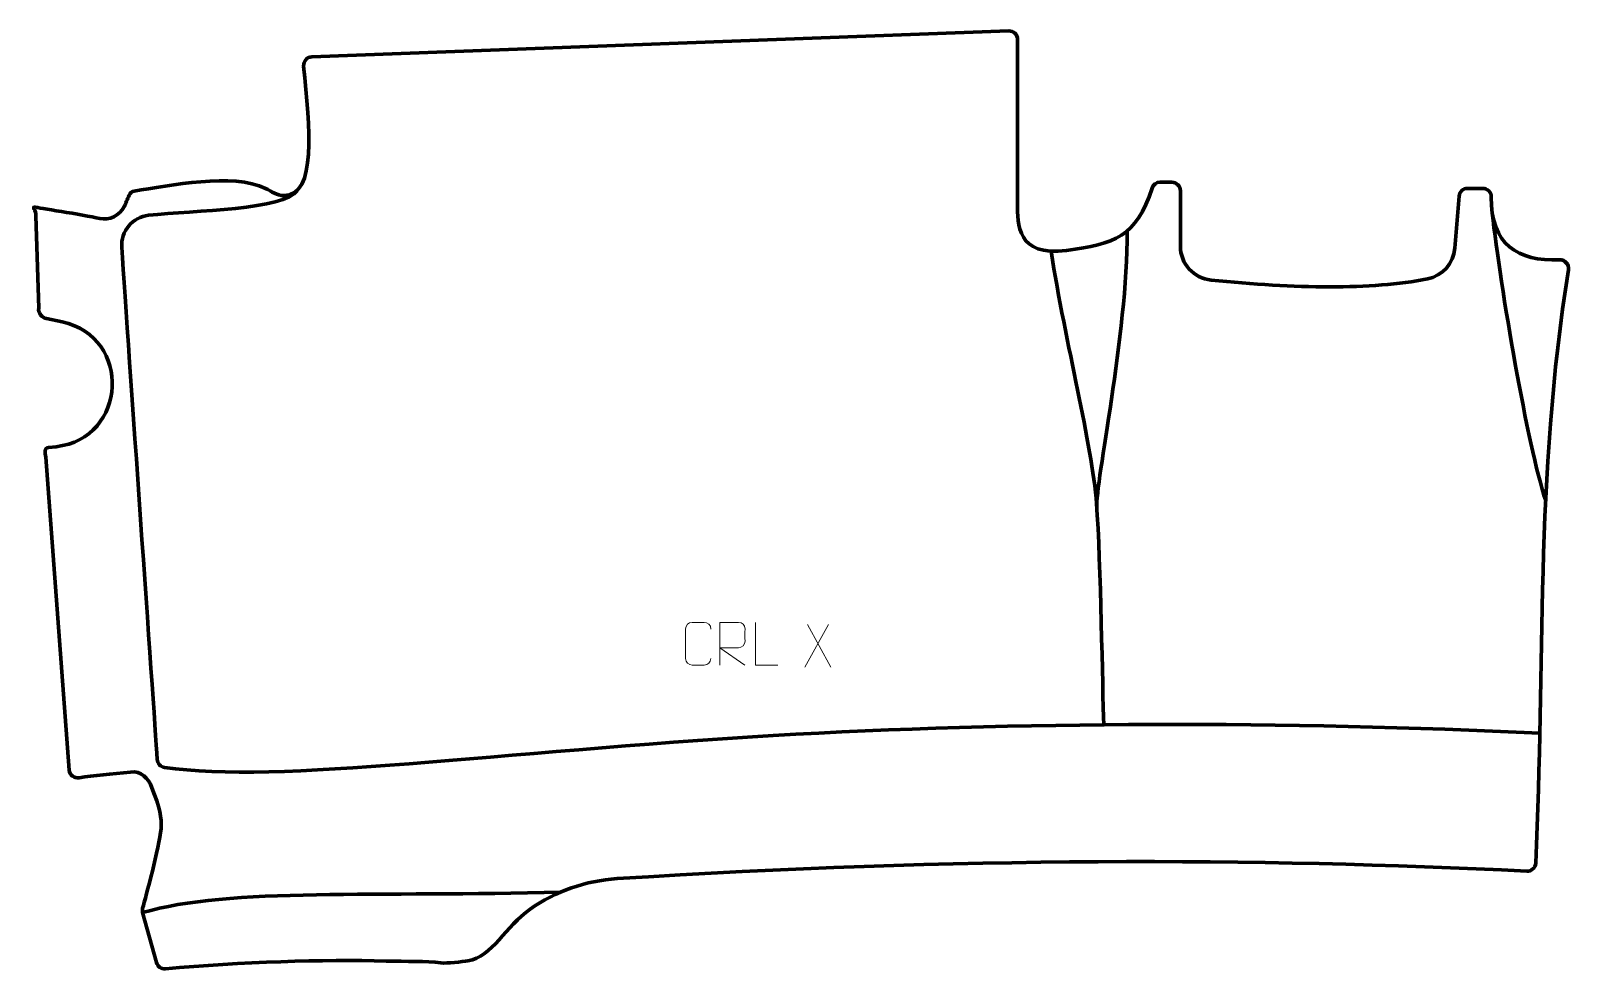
# Model space of a CAD drawing. Header units: millimetres. Extents: x -450 to 449, y -275 to 275.
import ezdxf

# ---------------------------------------------------------------- set-up
doc = ezdxf.new("R2010")
doc.units = ezdxf.units.MM
doc.header["$MEASUREMENT"] = 0
for name, color, linetype in [('layer 1', 7, 'Continuous'), ('layer 2', 7, 'Continuous'), ('layer 3', 7, 'Continuous')]:
    doc.layers.add(name, color=color, linetype=linetype)

msp = doc.modelspace()

# ---------------------------------------------------------------- linework, layer by layer
at = {"layer": 'layer 1', "color": 250, "lineweight": 9}
for points, knots in [([(-52.7178, -92.799), (-52.8576, -95.1224), (-54.5348, -96.602), (-56.6825, -96.6128), (-56.6825, -96.6128), (-59.0144, -96.6124), (-61.3463, -96.6124), (-63.6778, -96.6128), (-63.6778, -96.6128), (-65.6028, -96.7182), (-67.5749, -94.8337), (-67.5637, -92.8164), (-67.5637, -92.8164), (-67.5633, -87.0463), (-67.5633, -81.2766), (-67.5637, -75.5073), (-67.5637, -75.5073), (-67.5595, -73.3692), (-65.8128, -71.65), (-63.6604, -71.6635), (-63.6604, -71.6635), (-61.3347, -71.6635), (-59.0086, -71.6635), (-56.6825, -71.6635), (-56.6825, -71.6635), (-54.7359, -71.628), (-52.7445, -73.1195), (-52.7178, -75.5571)], [0, 0, 0, 0, 0.125, 0.125, 0.125, 0.125, 0.25, 0.25, 0.25, 0.25, 0.375, 0.375, 0.375, 0.375, 0.5, 0.5, 0.5, 0.5, 0.625, 0.625, 0.625, 0.625, 0.75, 0.75, 0.75, 0.75, 1, 1, 1, 1]), ([(-47.4728, -96.6167), (-47.4728, -96.6167), (-47.4728, -71.6632), (-47.4728, -71.6632), (-47.4728, -71.6632), (-43.878, -71.6632), (-40.2825, -71.6632), (-36.6873, -71.6632), (-36.6873, -71.6632), (-34.362, -71.7009), (-32.8047, -73.1909), (-32.8088, -75.5573), (-32.8088, -75.5573), (-32.8092, -77.5928), (-32.8092, -80.6522), (-32.8088, -82.6882), (-32.8088, -82.6882), (-32.8153, -84.5637), (-34.6276, -86.5055), (-36.6371, -86.5246), (-36.6371, -86.5246), (-36.6371, -86.5246), (-47.4728, -86.5246), (-47.4728, -86.5246), (-47.4728, -86.5246), (-47.4728, -86.5246), (-32.8181, -96.6167), (-32.8181, -96.6167)], [0, 0, 0, 0, 0.125, 0.125, 0.125, 0.125, 0.25, 0.25, 0.25, 0.25, 0.375, 0.375, 0.375, 0.375, 0.5, 0.5, 0.5, 0.5, 0.625, 0.625, 0.625, 0.625, 0.75, 0.75, 0.75, 0.75, 1, 1, 1, 1]), ([(-13.6662, -96.6168), (-13.6662, -96.6168), (-26.6153, -96.6168), (-26.6153, -96.6168), (-26.6153, -96.6168), (-26.6153, -96.6168), (-26.6153, -71.6632), (-26.6153, -71.6632)], [0, 0, 0, 0, 0.33333333, 0.33333333, 0.33333333, 0.33333333, 1, 1, 1, 1])]:
    msp.add_open_spline(points, degree=3, knots=knots, dxfattribs=at)
for points in [[(16.0095, -72.9969), (16.0095, -72.9969), (2.2689, -97.8927), (2.2689, -97.8927)], [(3.7235, -72.9969), (3.7235, -72.9969), (17.4641, -97.9504), (17.4641, -97.9504)]]:
    msp.add_open_spline(points, degree=3, dxfattribs=at)
at = {"layer": 'layer 2', "color": 230, "lineweight": 200}
msp.add_open_spline([(-427.9531, -158.1582), (-427.9531, -158.1582), (-441.7564, 25.0781), (-441.7564, 25.0781), (-441.7564, 25.0781), (-442.0157, 27.7853), (-442.7546, 30.3239), (-440.0491, 30.6354), (-440.0491, 30.6354), (-440.0491, 30.6354), (-435.6211, 31.1462), (-435.6211, 31.1462), (-435.6211, 31.1462), (-393.9696, 35.9483), (-391.1319, 95.3793), (-432.136, 104.1286), (-432.136, 104.1286), (-432.136, 104.1286), (-441.3373, 106.0919), (-441.3373, 106.0919), (-441.3373, 106.0919), (-443.9161, 106.6422), (-446.2274, 109.5402), (-445.8418, 112.1486), (-445.8418, 112.1486), (-445.8418, 112.1486), (-447.4369, 166.3382), (-447.4369, 166.3382), (-447.4369, 166.3382), (-447.0065, 169.2486), (-450.4751, 171.9475), (-447.6138, 171.248), (-447.6138, 171.248), (-447.6138, 171.248), (-420.0227, 166.8174), (-410.1555, 164.7501), (-410.1555, 164.7501), (-404.6687, 163.6004), (-398.5625, 166.1263), (-395.7526, 171.8276), (-395.7526, 171.8276), (-395.107, 173.1378), (-393.8525, 176.2002), (-393.0172, 178.2749), (-393.0172, 178.2749), (-392.4918, 179.5799), (-391.3231, 180.5112), (-389.9338, 180.7303), (-389.9338, 180.7303), (-369.5306, 183.9421), (-331.956, 191.6006), (-313.2921, 182.3296), (-313.2921, 182.3296), (-309.5098, 180.4508), (-306.4831, 178.0798), (-302.541, 178.0714), (-302.541, 178.0714), (-282.9815, 178.0294), (-287.4904, 217.7561), (-290.8968, 253.8777), (-290.8968, 253.8777), (-291.166, 256.7327), (-288.9738, 259.2254), (-286.104, 259.332), (-286.104, 259.332), (-286.104, 259.332), (121.3829, 274.4612), (121.3829, 274.4612), (121.3829, 274.4612), (124.2154, 274.5663), (126.5691, 272.3019), (126.5691, 269.4715), (126.5691, 269.4715), (126.5691, 269.4715), (126.5691, 173.1921), (126.5691, 173.1921), (126.5691, 173.1921), (126.5691, 161.6535), (126.1705, 142.0538), (155.2559, 146.0325), (155.2559, 146.0325), (183.2503, 149.8622), (196.1118, 153.7876), (205.2082, 182.4592), (205.2082, 182.4592), (205.8644, 184.5279), (207.7969, 185.9246), (209.9675, 185.9246), (209.9675, 185.9246), (209.9675, 185.9246), (216.7934, 185.9246), (216.7934, 185.9246), (216.7934, 185.9246), (219.5553, 185.9246), (221.7937, 183.689), (221.7937, 180.9314), (221.7937, 180.9314), (221.7937, 180.9314), (221.7937, 148.5252), (221.7937, 148.5252), (221.7937, 148.5252), (221.7937, 138.2752), (229.5658, 129.6852), (239.7773, 128.6523), (239.7773, 128.6523), (288.7361, 123.7003), (333.3261, 122.8053), (366.3464, 129.3366), (366.3464, 129.3366), (375.0946, 131.067), (381.603, 138.4312), (382.3198, 147.3081), (382.3198, 147.3081), (382.3198, 147.3081), (384.7791, 177.7518), (384.7791, 177.7518), (384.7791, 177.7518), (384.989, 180.3454), (387.1547, 182.3435), (389.7568, 182.3435), (389.7568, 182.3435), (389.7568, 182.3435), (398.6337, 182.3435), (398.6337, 182.3435), (398.6337, 182.3435), (401.4337, 182.3435), (403.665, 180.0416), (403.6174, 177.2455), (403.6174, 177.2455), (403.1436, 149.6869), (419.0278, 139.5036), (443.5414, 140.5005), (443.5414, 140.5005), (446.6977, 140.629), (449.1826, 137.8466), (448.6884, 134.7312), (448.6884, 134.7312), (429.0775, 11.0231), (435.0775, -96.6263), (429.6186, -212.534), (429.6186, -212.534), (429.4885, -215.2934), (427.1347, -217.4185), (424.3718, -217.2799), (424.3718, -217.2799), (267.6781, -209.4066), (89.8584, -208.9554), (-107.6115, -221.6437), (-107.6115, -221.6437), (-125.8847, -222.8178), (-143.4858, -228.985), (-158.4912, -239.4643), (-158.4912, -239.4643), (-172.4944, -249.5063), (-180.727, -267.4091), (-194.812, -269.6878), (-194.812, -269.6878), (-198.2574, -270.2451), (-207.2028, -271.3595), (-210.6861, -270.9211), (-210.6861, -270.9211), (-219.2073, -269.8485), (-230.9616, -270.2091), (-242.7304, -269.8634), (-242.7304, -269.8634), (-278.8042, -268.8036), (-327.8519, -270.4017), (-371.6974, -274.4429), (-371.6974, -274.4429), (-374.1037, -274.6648), (-376.3227, -273.1271), (-376.9661, -270.798), (-376.9661, -270.798), (-376.9661, -270.798), (-385.0472, -241.5429), (-385.0472, -241.5429), (-385.0472, -241.5429), (-385.2871, -240.6754), (-385.2878, -239.7599), (-385.049, -238.8928), (-385.049, -238.8928), (-383.2463, -232.3445), (-375.3479, -203.2601), (-374.2581, -192.4672), (-374.2581, -192.4672), (-373.6285, -186.2266), (-375.2209, -179.9443), (-379.613, -168.4819), (-379.613, -168.4819), (-381.863, -162.6106), (-385.8935, -158.5399), (-392.1503, -159.2395), (-392.1503, -159.2395), (-403.4453, -160.5024), (-413.6413, -161.2902), (-422.212, -162.6173), (-422.212, -162.6173), (-425.0543, -163.0576), (-427.6793, -161.0175), (-427.9531, -158.1582)], degree=3, knots=[0, 0, 0, 0, 0.01960784, 0.01960784, 0.01960784, 0.01960784, 0.03921569, 0.03921569, 0.03921569, 0.03921569, 0.05882353, 0.05882353, 0.05882353, 0.05882353, 0.07843137, 0.07843137, 0.07843137, 0.07843137, 0.09803922, 0.09803922, 0.09803922, 0.09803922, 0.11764706, 0.11764706, 0.11764706, 0.11764706, 0.1372549, 0.1372549, 0.1372549, 0.1372549, 0.15686275, 0.15686275, 0.15686275, 0.15686275, 0.17647059, 0.17647059, 0.17647059, 0.17647059, 0.19607843, 0.19607843, 0.19607843, 0.19607843, 0.21568627, 0.21568627, 0.21568627, 0.21568627, 0.23529412, 0.23529412, 0.23529412, 0.23529412, 0.25490196, 0.25490196, 0.25490196, 0.25490196, 0.2745098, 0.2745098, 0.2745098, 0.2745098, 0.29411765, 0.29411765, 0.29411765, 0.29411765, 0.31372549, 0.31372549, 0.31372549, 0.31372549, 0.33333333, 0.33333333, 0.33333333, 0.33333333, 0.35294118, 0.35294118, 0.35294118, 0.35294118, 0.37254902, 0.37254902, 0.37254902, 0.37254902, 0.39215686, 0.39215686, 0.39215686, 0.39215686, 0.41176471, 0.41176471, 0.41176471, 0.41176471, 0.43137255, 0.43137255, 0.43137255, 0.43137255, 0.45098039, 0.45098039, 0.45098039, 0.45098039, 0.47058824, 0.47058824, 0.47058824, 0.47058824, 0.49019608, 0.49019608, 0.49019608, 0.49019608, 0.50980392, 0.50980392, 0.50980392, 0.50980392, 0.52941176, 0.52941176, 0.52941176, 0.52941176, 0.54901961, 0.54901961, 0.54901961, 0.54901961, 0.56862745, 0.56862745, 0.56862745, 0.56862745, 0.58823529, 0.58823529, 0.58823529, 0.58823529, 0.60784314, 0.60784314, 0.60784314, 0.60784314, 0.62745098, 0.62745098, 0.62745098, 0.62745098, 0.64705882, 0.64705882, 0.64705882, 0.64705882, 0.66666667, 0.66666667, 0.66666667, 0.66666667, 0.68627451, 0.68627451, 0.68627451, 0.68627451, 0.70588235, 0.70588235, 0.70588235, 0.70588235, 0.7254902, 0.7254902, 0.7254902, 0.7254902, 0.74509804, 0.74509804, 0.74509804, 0.74509804, 0.76470588, 0.76470588, 0.76470588, 0.76470588, 0.78431373, 0.78431373, 0.78431373, 0.78431373, 0.80392157, 0.80392157, 0.80392157, 0.80392157, 0.82352941, 0.82352941, 0.82352941, 0.82352941, 0.84313725, 0.84313725, 0.84313725, 0.84313725, 0.8627451, 0.8627451, 0.8627451, 0.8627451, 0.88235294, 0.88235294, 0.88235294, 0.88235294, 0.90196078, 0.90196078, 0.90196078, 0.90196078, 0.92156863, 0.92156863, 0.92156863, 0.92156863, 0.94117647, 0.94117647, 0.94117647, 0.94117647, 0.96078431, 0.96078431, 0.96078431, 0.96078431, 1, 1, 1, 1], dxfattribs=at)
at = {"layer": 'layer 3', "color": 142, "lineweight": 200}
for points, knots in [([(-294.6942, 181.1223), (-302.1424, 169.6457), (-354.5825, 169.4559), (-381.5541, 166.5536), (-381.5541, 166.5536), (-390.9726, 165.5401), (-397.9096, 157.2773), (-397.2767, 147.8257), (-397.2767, 147.8257), (-393.2296, 87.3957), (-378.8677, -116.7671), (-376.5076, -151.9101), (-376.5076, -151.9101), (-376.3503, -154.2522), (-374.5885, -156.1699), (-372.2672, -156.5184), (-372.2672, -156.5184), (-306.1683, -166.4375), (-175.655, -147.2569), (-16.4094, -137.9221), (-16.4094, -137.9221), (124.8796, -129.6399), (285.386, -129.3538), (431.9786, -136.5868)], [0, 0, 0, 0, 0.14285714, 0.14285714, 0.14285714, 0.14285714, 0.28571429, 0.28571429, 0.28571429, 0.28571429, 0.42857143, 0.42857143, 0.42857143, 0.42857143, 0.57142857, 0.57142857, 0.57142857, 0.57142857, 0.71428571, 0.71428571, 0.71428571, 0.71428571, 1, 1, 1, 1]), ([(146.1536, 145.5563), (154.7278, 90.9854), (170.1615, 32.7615), (172.7337, -2.0354), (172.7337, -2.0354), (175.3059, -36.8323), (176.1622, -110.1063), (177.0202, -131.6058)], [0, 0, 0, 0, 0.33333333, 0.33333333, 0.33333333, 0.33333333, 1, 1, 1, 1])]:
    msp.add_open_spline(points, degree=3, knots=knots, dxfattribs=at)
for points in [[(404.1516, 168.0008), (408.9931, 124.4628), (424.8541, 31.3108), (435.4106, -0.3066)], [(190.7395, 157.4554), (190.7395, 95.6796), (172.0616, 10.679), (172.9263, -4.7583)], [(-385.0474, -241.5429), (-334.8136, -226.5933), (-245.9637, -232.5697), (-140.4506, -229.4607)]]:
    msp.add_open_spline(points, degree=3, dxfattribs=at)

doc.saveas('drawing.dxf')
